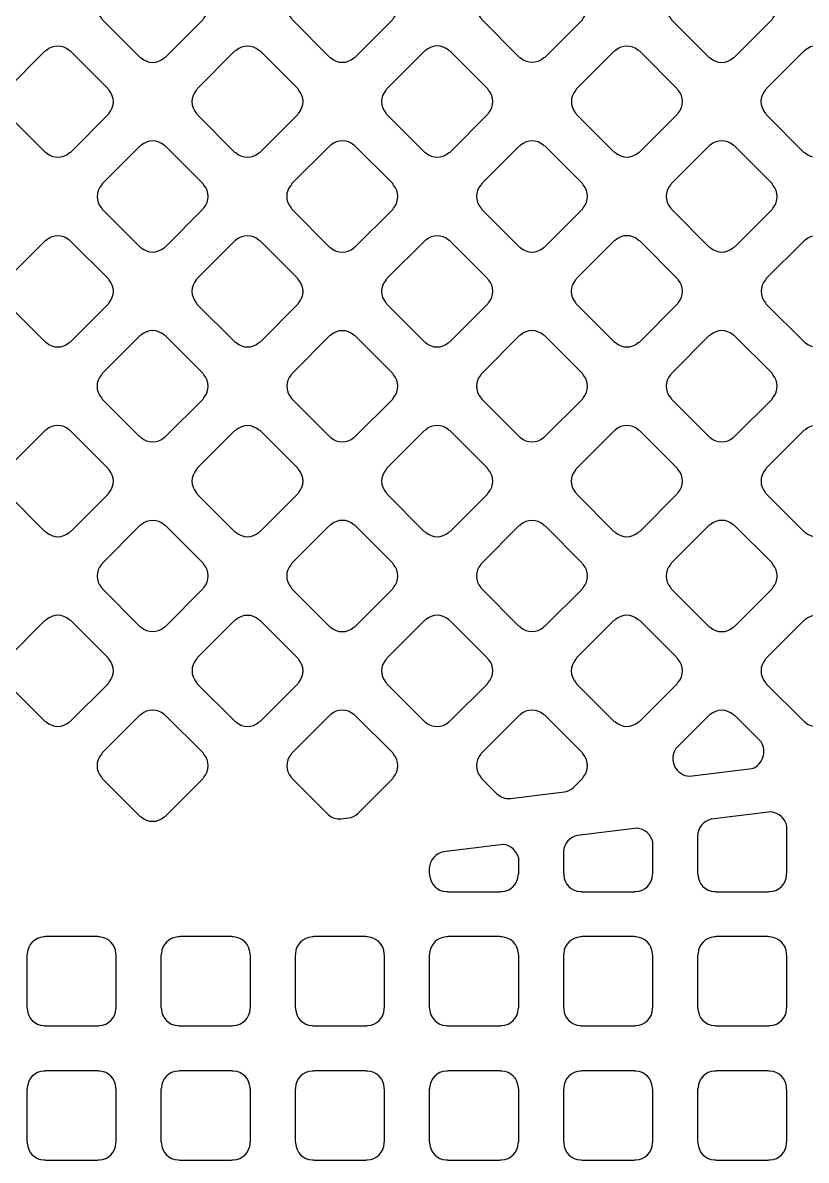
# Model space of a CAD drawing. Header units: millimetres. Extents: x 3440 to 3572, y 2 to 96.
# Drawn here: x 3529.02 to 3529.91, y 61.135 to 62.427 of the extents above; entities that cross this region are included whole.
import ezdxf

# ---------------------------------------------------------------- set-up
doc = ezdxf.new("R2010")
doc.units = ezdxf.units.MM
doc.header["$LTSCALE"] = 23.1
doc.layers.add('gbr-dxf', color=7, linetype='CONTINUOUS')

msp = doc.modelspace()

# ---------------------------------------------------------------- linework, layer by layer
at = {"layer": 'gbr-dxf', "linetype": 'Continuous'}
for points in [[(3529.1093, 62.4578, 0.379211), (3529.1093, 62.4319, -0.083792), (3529.1102, 62.4305), (3529.153, 62.3877, -0.096627), (3529.1546, 62.3868, 0.37981), (3529.1806, 62.3868, -0.096625), (3529.1822, 62.3877), (3529.2248, 62.4304, -0.096332), (3529.2258, 62.432, 0.37975), (3529.2258, 62.458, -0.096225), (3529.2248, 62.4596), (3529.1823, 62.5022, -0.100093), (3529.1806, 62.5032, 0.378885), (3529.1546, 62.5032, -0.09601), (3529.153, 62.5022), (3529.1103, 62.4595, -0.096036)], [(3529.325, 62.432, -0.096458), (3529.3259, 62.4304), (3529.3685, 62.3878, -0.092289), (3529.3701, 62.3868, 0.37981), (3529.396, 62.3868, -0.096625), (3529.3977, 62.3878), (3529.4403, 62.4304, -0.096111), (3529.4413, 62.4321, 0.37981), (3529.4413, 62.4581, -0.099964), (3529.4403, 62.4598), (3529.3977, 62.5024, -0.087638), (3529.3962, 62.5033, 0.379731), (3529.3703, 62.5033, -0.096723), (3529.3686, 62.5023), (3529.3259, 62.4596, -0.096857), (3529.325, 62.458, 0.379731)], [(3529.5405, 62.4322, -0.104392), (3529.5415, 62.4304), (3529.584, 62.3879, -0.100476), (3529.5857, 62.3869, 0.37981), (3529.6117, 62.3869, -0.096625), (3529.6134, 62.3878), (3529.6559, 62.4303, -0.096111), (3529.6568, 62.432, 0.37981), (3529.6568, 62.4579, -0.09253), (3529.6559, 62.4595), (3529.6132, 62.5022, -0.096423), (3529.6115, 62.5032, 0.379731), (3529.5856, 62.5032, -0.096458), (3529.5839, 62.5022), (3529.5415, 62.4598, -0.096627), (3529.5405, 62.4581, 0.379731)], [(3529.756, 62.432, -0.104392), (3529.757, 62.4302), (3529.7994, 62.3878, -0.100151), (3529.8011, 62.3868, 0.37981), (3529.8271, 62.3868, -0.095956), (3529.8287, 62.3878), (3529.8714, 62.4304, -0.096332), (3529.8723, 62.4321, 0.37981), (3529.8723, 62.4581, -0.108153), (3529.8713, 62.4599), (3529.8289, 62.5023, -0.096111), (3529.8273, 62.5033, 0.379731), (3529.8013, 62.5033, -0.096458), (3529.7996, 62.5023), (3529.757, 62.4596, -0.096627), (3529.756, 62.458, 0.379731)], [(3529.0016, 62.3501, 0.379211), (3529.0016, 62.3242, -0.096723), (3529.0026, 62.3226), (3529.045, 62.2801, -0.108515), (3529.0469, 62.2791, 0.37981), (3529.0729, 62.2791, -0.095956), (3529.0745, 62.28), (3529.117, 62.3225, -0.096111), (3529.118, 62.3242, 0.37975), (3529.118, 62.3501, -0.100266), (3529.117, 62.3519), (3529.0745, 62.3943, -0.104246), (3529.0727, 62.3954, 0.378885), (3529.0468, 62.3954, -0.096528), (3529.0452, 62.3944), (3529.0026, 62.3518, -0.095997)], [(3529.2172, 62.3242, -0.096614), (3529.2181, 62.3226), (3529.2607, 62.28, -0.092228), (3529.2623, 62.279, 0.379201), (3529.2882, 62.279, -0.096475), (3529.2899, 62.28), (3529.3325, 62.3226, -0.096627), (3529.3335, 62.3243, 0.379308), (3529.3335, 62.3502, -0.100076), (3529.3325, 62.352), (3529.2901, 62.3944, -0.103973), (3529.2883, 62.3954, 0.37947), (3529.2624, 62.3954, -0.096723), (3529.2607, 62.3944), (3529.2181, 62.3518, -0.096627), (3529.2172, 62.3502, 0.3795)], [(3529.4326, 62.3243, -0.092348), (3529.4336, 62.3227), (3529.4764, 62.2799, -0.088207), (3529.4779, 62.279, 0.37981), (3529.5038, 62.279, -0.096625), (3529.5055, 62.28), (3529.5482, 62.3227, -0.096111), (3529.5492, 62.3243, 0.37981), (3529.5492, 62.3503, -0.087748), (3529.5483, 62.3518), (3529.5055, 62.3946, -0.092072), (3529.5039, 62.3955, 0.379731), (3529.4779, 62.3955, -0.096723), (3529.4763, 62.3946), (3529.4336, 62.3519, -0.096627), (3529.4326, 62.3503, 0.379731)], [(3529.6482, 62.3243, -0.09221), (3529.6492, 62.3227), (3529.6917, 62.2802, -0.104101), (3529.6935, 62.2792, 0.37889), (3529.7194, 62.2792, -0.096117), (3529.7211, 62.2802), (3529.7636, 62.3227, -0.095895), (3529.7646, 62.3243, 0.379201), (3529.7646, 62.3503, -0.087784), (3529.7636, 62.3518), (3529.721, 62.3944, -0.092233), (3529.7194, 62.3954, 0.379731), (3529.6934, 62.3954, -0.096458), (3529.6918, 62.3944), (3529.6492, 62.3519, -0.096627), (3529.6483, 62.3502, 0.3795)], [(3529.8637, 62.3243, -0.104392), (3529.8647, 62.3225), (3529.9072, 62.28, -0.100151), (3529.9089, 62.279, 0.37981), (3529.9349, 62.279, -0.095956), (3529.9365, 62.28), (3529.9792, 62.3226, -0.096332), (3529.9801, 62.3243, 0.37981), (3529.9801, 62.3502, -0.108153), (3529.9791, 62.3521), (3529.9366, 62.3946, -0.096111), (3529.935, 62.3956, 0.379731), (3529.909, 62.3956, -0.096458), (3529.9073, 62.3946), (3529.8647, 62.3519, -0.096627), (3529.8637, 62.3503, 0.379731)], [(3529.1094, 62.2165, -0.100399), (3529.1104, 62.2147), (3529.1529, 62.1723, -0.096627), (3529.1545, 62.1713, 0.37981), (3529.1805, 62.1713, -0.096625), (3529.1821, 62.1723), (3529.2247, 62.2149, -0.096332), (3529.2257, 62.2165, 0.37981), (3529.2257, 62.2425, -0.096625), (3529.2247, 62.2441), (3529.1823, 62.2866, -0.100151), (3529.1806, 62.2876, 0.379731), (3529.1546, 62.2876, -0.096458), (3529.1529, 62.2866), (3529.1104, 62.2441, -0.096857), (3529.1094, 62.2424, 0.379731)], [(3529.3248, 62.2165, -0.092234), (3529.3258, 62.2149), (3529.3686, 62.1721, -0.087865), (3529.3701, 62.1712, 0.379422), (3529.396, 62.1712, -0.096625), (3529.3977, 62.1722), (3529.4403, 62.2148, -0.096111), (3529.4413, 62.2164, 0.379451), (3529.4413, 62.2424, -0.104473), (3529.4403, 62.2442), (3529.3976, 62.2868, -0.092187), (3529.3961, 62.2878, 0.379249), (3529.3701, 62.2877, -0.096953), (3529.3685, 62.2868), (3529.3258, 62.2441, -0.096824), (3529.3248, 62.2425, 0.379357)], [(3529.5405, 62.2165, -0.10047), (3529.5415, 62.2148), (3529.584, 62.1723, -0.096111), (3529.5856, 62.1713, 0.37981), (3529.6116, 62.1713, -0.095956), (3529.6132, 62.1723), (3529.6559, 62.2149, -0.096332), (3529.6568, 62.2166, 0.37981), (3529.6568, 62.2426, -0.096625), (3529.6559, 62.2442), (3529.6134, 62.2867, -0.100151), (3529.6117, 62.2877, 0.379731), (3529.5857, 62.2877, -0.096458), (3529.584, 62.2867), (3529.5415, 62.2441, -0.096627), (3529.5405, 62.2425, 0.379731)], [(3529.756, 62.2166, -0.100076), (3529.757, 62.2149), (3529.7996, 62.1723, -0.096527), (3529.8013, 62.1713, 0.379422), (3529.8272, 62.1713, -0.095956), (3529.8289, 62.1723), (3529.8714, 62.2148, -0.096332), (3529.8723, 62.2164, 0.37981), (3529.8723, 62.2424, -0.096625), (3529.8714, 62.2441), (3529.8285, 62.2869, -0.083651), (3529.8271, 62.2878, 0.379357), (3529.8012, 62.2878, -0.096507), (3529.7995, 62.2868), (3529.757, 62.2442, -0.096527), (3529.756, 62.2426, 0.379)], [(3529.0016, 62.1086, -0.092348), (3529.0025, 62.107), (3529.045, 62.0646, -0.10399), (3529.0468, 62.0635, 0.37981), (3529.0728, 62.0635, -0.095956), (3529.0744, 62.0645), (3529.117, 62.1071, -0.096111), (3529.118, 62.1088, 0.37981), (3529.118, 62.1348, -0.087748), (3529.1171, 62.1362), (3529.0744, 62.1789, -0.092072), (3529.0728, 62.1799, 0.379731), (3529.0469, 62.1799, -0.096723), (3529.0452, 62.1789), (3529.0026, 62.1362, -0.096627), (3529.0016, 62.1346, 0.379731)], [(3529.2172, 62.1088, -0.108153), (3529.2182, 62.1069), (3529.2606, 62.0646, -0.104311), (3529.2624, 62.0635, 0.37981), (3529.2884, 62.0635, -0.096625), (3529.29, 62.0645), (3529.3325, 62.107, -0.096111), (3529.3335, 62.1086, 0.37981), (3529.3335, 62.1346, -0.10451), (3529.3325, 62.1364), (3529.2901, 62.1788, -0.107961), (3529.2882, 62.1799, 0.379731), (3529.2622, 62.1799, -0.096458), (3529.2606, 62.1789), (3529.2181, 62.1364, -0.096627), (3529.2172, 62.1348, 0.379731)], [(3529.4326, 62.1086, -0.087784), (3529.4336, 62.1072), (3529.4764, 62.0644, -0.083651), (3529.4777, 62.0635, 0.37981), (3529.5037, 62.0635, -0.095956), (3529.5054, 62.0645), (3529.5481, 62.1072, -0.096332), (3529.5491, 62.1088, 0.37981), (3529.5491, 62.1348, -0.092348), (3529.5481, 62.1364), (3529.5055, 62.1789, -0.096111), (3529.5039, 62.1799, 0.379731), (3529.4779, 62.1799, -0.096458), (3529.4763, 62.1789), (3529.4336, 62.1363, -0.096627), (3529.4326, 62.1346, 0.379731)], [(3529.6481, 62.1087, -0.087784), (3529.649, 62.1073), (3529.6917, 62.0646, -0.100151), (3529.6935, 62.0635, 0.37981), (3529.7194, 62.0635, -0.095956), (3529.7211, 62.0645), (3529.7637, 62.1072, -0.096332), (3529.7647, 62.1088, 0.37981), (3529.7647, 62.1348, -0.092348), (3529.7637, 62.1363), (3529.721, 62.179, -0.096111), (3529.7194, 62.18, 0.379731), (3529.6934, 62.18, -0.096458), (3529.6918, 62.179), (3529.6491, 62.1364, -0.096627), (3529.6481, 62.1347, 0.379731)], [(3529.8638, 62.1088, -0.100399), (3529.8648, 62.1071), (3529.9073, 62.0646, -0.096627), (3529.9089, 62.0636, 0.37981), (3529.9349, 62.0636, -0.096625), (3529.9366, 62.0646), (3529.979, 62.1071, -0.096111), (3529.98, 62.1087, 0.37981), (3529.98, 62.1347, -0.096458), (3529.979, 62.1364), (3529.9364, 62.179, -0.083733), (3529.935, 62.1799, 0.379731), (3529.909, 62.1799, -0.096723), (3529.9073, 62.1789), (3529.8648, 62.1364, -0.096857), (3529.8638, 62.1348, 0.379731)], [(3529.1093, 62.0009, -0.092348), (3529.1102, 61.9994), (3529.1528, 61.9568, -0.104311), (3529.1546, 61.9557, 0.37981), (3529.1806, 61.9557, -0.096625), (3529.1822, 61.9567), (3529.2248, 61.9993, -0.096111), (3529.2258, 62.001, 0.37981), (3529.2258, 62.0269, -0.087748), (3529.2249, 62.0284), (3529.1821, 62.0712, -0.092126), (3529.1805, 62.0722, 0.379731), (3529.1546, 62.0722, -0.096458), (3529.1529, 62.0712), (3529.1102, 62.0285, -0.096627), (3529.1093, 62.0269, 0.379731)], [(3529.3249, 62.001, -0.100514), (3529.3259, 61.9992), (3529.3684, 61.9567, -0.096539), (3529.3701, 61.9558, 0.37889), (3529.396, 61.9558, -0.096117), (3529.3976, 61.9567), (3529.4403, 61.9994, -0.095895), (3529.4413, 62.001, 0.379201), (3529.4412, 62.027, -0.096625), (3529.4403, 62.0286), (3529.3978, 62.0711, -0.100151), (3529.3961, 62.0721, 0.379731), (3529.3701, 62.0721, -0.096458), (3529.3685, 62.0711), (3529.3259, 62.0286, -0.096627), (3529.3249, 62.0269, 0.3795)], [(3529.5404, 62.001, -0.096625), (3529.5414, 61.9994), (3529.5841, 61.9567, -0.092233), (3529.5856, 61.9557, 0.37981), (3529.6116, 61.9557, -0.095956), (3529.6132, 61.9567), (3529.6559, 61.9993, -0.096332), (3529.6568, 62.0009, 0.37981), (3529.6568, 62.0269, -0.10047), (3529.6558, 62.0286), (3529.6133, 62.0711, -0.10399), (3529.6115, 62.0722, 0.379731), (3529.5856, 62.0722, -0.096458), (3529.5839, 62.0712), (3529.5414, 62.0286, -0.096627), (3529.5404, 62.027, 0.379731)], [(3529.756, 62.001, -0.096458), (3529.757, 61.9993), (3529.7995, 61.9568, -0.092289), (3529.8011, 61.9558, 0.37981), (3529.8271, 61.9558, -0.096625), (3529.8287, 61.9568), (3529.8714, 61.9994, -0.096111), (3529.8723, 62.001, 0.37981), (3529.8723, 62.027, -0.099964), (3529.8713, 62.0287), (3529.8287, 62.0713, -0.087638), (3529.8273, 62.0722, 0.379731), (3529.8013, 62.0722, -0.096723), (3529.7996, 62.0712), (3529.757, 62.0286, -0.096857), (3529.756, 62.0269, 0.379731)], [(3529.0016, 61.8932, -0.087784), (3529.0025, 61.8917), (3529.0452, 61.849, -0.100476), (3529.0469, 61.848, 0.37981), (3529.0729, 61.848, -0.096625), (3529.0745, 61.849), (3529.117, 61.8915, -0.096111), (3529.118, 61.8931, 0.37981), (3529.118, 61.9191, -0.091954), (3529.1171, 61.9207), (3529.0743, 61.9634, -0.096111), (3529.0727, 61.9644, 0.379731), (3529.0467, 61.9644, -0.096458), (3529.0451, 61.9634), (3529.0026, 61.9208, -0.096627), (3529.0016, 61.9192, 0.379731)], [(3529.2171, 61.9191, 0.379249), (3529.2172, 61.8932, -0.104293), (3529.2182, 61.8914), (3529.2606, 61.849, -0.100824), (3529.2623, 61.848, 0.379451), (3529.2882, 61.848, -0.096117), (3529.2899, 61.849), (3529.3325, 61.8916, -0.095895), (3529.3335, 61.8933, 0.379201), (3529.3335, 61.9192, -0.092348), (3529.3325, 61.9208), (3529.29, 61.9634, -0.096111), (3529.2883, 61.9643, 0.3795), (3529.2624, 61.9643, -0.096259), (3529.2607, 61.9634), (3529.2181, 61.9208, -0.096539)], [(3529.4326, 61.8933, -0.100076), (3529.4336, 61.8916), (3529.4762, 61.8489, -0.096527), (3529.4779, 61.8479, 0.379422), (3529.5038, 61.848, -0.095956), (3529.5055, 61.8489), (3529.5481, 61.8915, -0.096332), (3529.5491, 61.8932, 0.37981), (3529.5491, 61.9191, -0.096625), (3529.5481, 61.9208), (3529.5055, 61.9634, -0.100151), (3529.5038, 61.9644, 0.379357), (3529.4778, 61.9644, -0.096507), (3529.4762, 61.9634), (3529.4336, 61.9208, -0.096527), (3529.4326, 61.9192, 0.379)], [(3529.6481, 61.8931, -0.083792), (3529.649, 61.8917), (3529.6917, 61.849, -0.096627), (3529.6933, 61.848, 0.37981), (3529.7193, 61.848, -0.096625), (3529.721, 61.849), (3529.7636, 61.8916, -0.096111), (3529.7646, 61.8933, 0.37981), (3529.7646, 61.9192, -0.096458), (3529.7636, 61.9209), (3529.7211, 61.9633, -0.100824), (3529.7194, 61.9644, 0.379731), (3529.6934, 61.9644, -0.096723), (3529.6918, 61.9634), (3529.6491, 61.9207, -0.096857), (3529.6481, 61.9191, 0.379731)], [(3529.8637, 61.8933, -0.096625), (3529.8647, 61.8916), (3529.9074, 61.8489, -0.092233), (3529.9089, 61.848, 0.37981), (3529.9349, 61.848, -0.095956), (3529.9365, 61.849), (3529.9792, 61.8916, -0.096332), (3529.9801, 61.8932, 0.37981), (3529.9801, 61.9192, -0.10047), (3529.9791, 61.9209), (3529.9364, 61.9636, -0.088202), (3529.935, 61.9645, 0.379731), (3529.909, 61.9645, -0.096458), (3529.9073, 61.9636), (3529.8647, 61.9209, -0.096627), (3529.8637, 61.9192, 0.379731)], [(3529.1094, 61.7854, -0.092348), (3529.1104, 61.7839), (3529.153, 61.7412, -0.088202), (3529.1545, 61.7403, 0.37981), (3529.1805, 61.7403, -0.095956), (3529.1821, 61.7412), (3529.2247, 61.7838, -0.096332), (3529.2257, 61.7855, 0.37981), (3529.2257, 61.8114, -0.087784), (3529.2248, 61.8129), (3529.1821, 61.8556, -0.092233), (3529.1806, 61.8566, 0.379731), (3529.1546, 61.8566, -0.096458), (3529.1529, 61.8556), (3529.1104, 61.813, -0.096627), (3529.1094, 61.8114, 0.379731)], [(3529.3248, 61.7855, -0.100076), (3529.3258, 61.7838), (3529.3684, 61.7411, -0.096423), (3529.3701, 61.7401, 0.379422), (3529.396, 61.7402, -0.096625), (3529.3977, 61.7411), (3529.4403, 61.7838, -0.096332), (3529.4413, 61.7854, 0.37981), (3529.4413, 61.8114, -0.096625), (3529.4403, 61.813), (3529.3975, 61.8558, -0.083651), (3529.3961, 61.8567, 0.379357), (3529.3702, 61.8567, -0.096507), (3529.3685, 61.8558), (3529.3258, 61.8131, -0.096527), (3529.3248, 61.8114, 0.379)], [(3529.5404, 61.7854, -0.096458), (3529.5414, 61.7837), (3529.5838, 61.7414, -0.108174), (3529.5856, 61.7403, 0.37981), (3529.6116, 61.7403, -0.096625), (3529.6133, 61.7413), (3529.6558, 61.7838, -0.096111), (3529.6567, 61.7854, 0.37981), (3529.6567, 61.8114, -0.100399), (3529.6557, 61.8131), (3529.6134, 61.8555, -0.104691), (3529.6116, 61.8565, 0.379731), (3529.5856, 61.8565, -0.096723), (3529.5839, 61.8556), (3529.5414, 61.813, -0.096857), (3529.5404, 61.8114, 0.379731)], [(3529.7559, 61.7854, -0.092348), (3529.7568, 61.7839), (3529.7996, 61.7411, -0.088202), (3529.8011, 61.7402, 0.37981), (3529.8271, 61.7402, -0.095956), (3529.8287, 61.7411), (3529.8714, 61.7838, -0.096332), (3529.8723, 61.7854, 0.37981), (3529.8723, 61.8114, -0.104392), (3529.8713, 61.8132), (3529.8287, 61.8558, -0.092233), (3529.8271, 61.8567, 0.379731), (3529.8012, 61.8567, -0.096458), (3529.7995, 61.8557), (3529.7569, 61.8131, -0.096627), (3529.7559, 61.8114, 0.379731)], [(3529.0016, 61.7035, 0.37903), (3529.0016, 61.6776, -0.083636), (3529.0024, 61.6762), (3529.0452, 61.6335, -0.095895), (3529.0468, 61.6325, 0.378847), (3529.0727, 61.6325, -0.096117), (3529.0744, 61.6335), (3529.117, 61.6761, -0.095895), (3529.118, 61.6778, 0.379201), (3529.118, 61.7037, -0.096625), (3529.117, 61.7054), (3529.0746, 61.7478, -0.100151), (3529.0728, 61.7488, 0.3795), (3529.0469, 61.7489, -0.096259), (3529.0452, 61.7479), (3529.0025, 61.7052, -0.096227)], [(3529.2172, 61.6778, -0.10047), (3529.2182, 61.6761), (3529.2608, 61.6335, -0.096111), (3529.2624, 61.6325, 0.37981), (3529.2884, 61.6325, -0.095956), (3529.29, 61.6335), (3529.3325, 61.676, -0.096111), (3529.3335, 61.6776, 0.37981), (3529.3335, 61.7036, -0.096458), (3529.3325, 61.7052), (3529.2899, 61.7478, -0.100499), (3529.2882, 61.7488, 0.379731), (3529.2622, 61.7488, -0.096458), (3529.2606, 61.7478), (3529.2181, 61.7054, -0.096627), (3529.2172, 61.7037, 0.379731)], [(3529.4326, 61.6776, -0.096625), (3529.4336, 61.676), (3529.4762, 61.6334, -0.092233), (3529.4777, 61.6324, 0.37981), (3529.5037, 61.6324, -0.095956), (3529.5054, 61.6334), (3529.5481, 61.6761, -0.096111), (3529.5491, 61.6778, 0.37981), (3529.5491, 61.7037, -0.083235), (3529.5482, 61.7051), (3529.5054, 61.7479, -0.087638), (3529.5039, 61.7489, 0.379731), (3529.4779, 61.7489, -0.096723), (3529.4763, 61.7479), (3529.4336, 61.7052, -0.096627), (3529.4326, 61.7036, 0.379731)], [(3529.6481, 61.7036, 0.379249), (3529.6481, 61.6777, -0.096458), (3529.6491, 61.6761), (3529.6916, 61.6336, -0.108174), (3529.6935, 61.6325, 0.379451), (3529.7194, 61.6325, -0.096117), (3529.7211, 61.6335), (3529.7636, 61.676, -0.095895), (3529.7646, 61.6777, 0.379201), (3529.7646, 61.7036, -0.10047), (3529.7635, 61.7053), (3529.7211, 61.7478, -0.10399), (3529.7193, 61.7488, 0.3795), (3529.6933, 61.7489, -0.096259), (3529.6917, 61.7479), (3529.6491, 61.7053, -0.096539)], [(3529.8637, 61.6777, -0.092052), (3529.8646, 61.6761), (3529.9073, 61.6334, -0.087865), (3529.9088, 61.6324, 0.378777), (3529.9348, 61.6324, -0.095862), (3529.9364, 61.6334), (3529.9791, 61.6761, -0.095895), (3529.9801, 61.6777, 0.378387), (3529.9801, 61.7036, -0.103307), (3529.9791, 61.7054), (3529.9365, 61.748, -0.09197), (3529.9349, 61.7489, 0.379347), (3529.909, 61.7489, -0.096458), (3529.9073, 61.7479), (3529.8647, 61.7052, -0.096627), (3529.8637, 61.7036, 0.379357)], [(3529.1093, 61.5699, -0.083226), (3529.1101, 61.5685), (3529.153, 61.5256, -0.096206), (3529.1546, 61.5247, 0.37889), (3529.1806, 61.5247, -0.096117), (3529.1822, 61.5257), (3529.2249, 61.5683, -0.095895), (3529.2258, 61.57, 0.379201), (3529.2258, 61.5959, -0.096625), (3529.2248, 61.5975), (3529.1822, 61.6401, -0.100151), (3529.1805, 61.6411, 0.379731), (3529.1546, 61.6411, -0.096458), (3529.1529, 61.6402), (3529.1102, 61.5975, -0.096627), (3529.1093, 61.5959, 0.3795)], [(3529.3249, 61.5959, 0.379253), (3529.3249, 61.5699, -0.091745), (3529.3259, 61.5684), (3529.3672, 61.5271, 0.191685), (3529.3812, 61.5225), (3529.3905, 61.5236, 0.1442), (3529.4006, 61.5286), (3529.4006, 61.5287), (3529.4403, 61.5683, -0.095796), (3529.4413, 61.57, 0.379249), (3529.4412, 61.5959, -0.087784), (3529.4403, 61.5974), (3529.3976, 61.6401, -0.092233), (3529.3961, 61.641, 0.3795), (3529.3701, 61.6411, -0.096259), (3529.3685, 61.6401), (3529.3259, 61.5975, -0.096227)], [(3529.5404, 61.57, -0.104392), (3529.5414, 61.5682), (3529.5582, 61.5513, -0.041572), (3529.5585, 61.5511, 0.21282), (3529.5739, 61.5458, -0.034053), (3529.5742, 61.5458), (3529.5953, 61.5483), (3529.6356, 61.5533, 0.147958), (3529.646, 61.5584), (3529.6559, 61.5683, -0.095895), (3529.6568, 61.5699, 0.379057), (3529.6568, 61.5959, -0.092162), (3529.6559, 61.5974), (3529.6132, 61.6402, -0.095895), (3529.6115, 61.6411, 0.379249), (3529.5856, 61.6411, -0.096475), (3529.5839, 61.6401), (3529.5414, 61.5976, -0.096627), (3529.5404, 61.5959, 0.379731)], [(3529.7621, 61.6026, 0.578544), (3529.7776, 61.5709), (3529.8489, 61.5797, 0.47334), (3529.8589, 61.6099), (3529.8289, 61.6399, -0.107817), (3529.8271, 61.641, 0.379682), (3529.8011, 61.641, -0.096225), (3529.7994, 61.64)], [(3529.7866, 61.461, -0.104567), (3529.7871, 61.459, 0.393729), (3529.806, 61.4401, -0.09841), (3529.8079, 61.4397), (3529.8671, 61.4397, -0.095462), (3529.869, 61.4401, 0.393729), (3529.8878, 61.4589, -0.104195), (3529.8883, 61.461), (3529.8883, 61.5141, 0.328805), (3529.8702, 61.5304), (3529.8023, 61.5222, 0.340906), (3529.7867, 61.5033, -0.030156), (3529.7866, 61.503)], [(3529.6343, 61.4608, -0.095462), (3529.6347, 61.4589, 0.393729), (3529.6536, 61.4401, -0.092282), (3529.6553, 61.4397), (3529.7146, 61.4397, -0.101214), (3529.7166, 61.4401, 0.393729), (3529.7355, 61.459, -0.088868), (3529.7358, 61.4607), (3529.7358, 61.4963, 0.318248), (3529.7181, 61.512), (3529.6503, 61.5038, 0.335836), (3529.6343, 61.4857)], [(3529.4819, 61.4608, -0.095462), (3529.4823, 61.4589, 0.393729), (3529.5012, 61.4401, -0.095482), (3529.503, 61.4397), (3529.5623, 61.4397, -0.092621), (3529.5641, 61.4401, 0.393729), (3529.583, 61.4589, -0.101678), (3529.5835, 61.4609), (3529.5835, 61.4779, 0.316244), (3529.5657, 61.4935), (3529.4982, 61.4851, 0.342759), (3529.4819, 61.4667)], [(3529.0247, 61.3084, -0.095462), (3529.0251, 61.3065, 0.393729), (3529.044, 61.2877, -0.088868), (3529.0457, 61.2873), (3529.1051, 61.2873, -0.098843), (3529.107, 61.2877, 0.393729), (3529.1259, 61.3066, -0.088868), (3529.1262, 61.3083), (3529.1262, 61.3678, -0.092621), (3529.1258, 61.3696, 0.393729), (3529.107, 61.3884, -0.09841), (3529.1051, 61.3889), (3529.0459, 61.3889, -0.101214), (3529.044, 61.3884, 0.393729), (3529.0251, 61.3695, -0.09841), (3529.0247, 61.3676)], [(3529.177, 61.3084, -0.098843), (3529.1775, 61.3065, 0.393729), (3529.1964, 61.2877, -0.088868), (3529.1981, 61.2873), (3529.2575, 61.2873, -0.098843), (3529.2594, 61.2877, 0.393729), (3529.2783, 61.3066, -0.09841), (3529.2787, 61.3085), (3529.2787, 61.3676, -0.101214), (3529.2782, 61.3696, 0.393729), (3529.2594, 61.3884, -0.09841), (3529.2575, 61.3889), (3529.1983, 61.3889, -0.101214), (3529.1964, 61.3884, 0.393729), (3529.1775, 61.3695, -0.101678), (3529.177, 61.3676)], [(3529.3295, 61.3085, -0.098843), (3529.33, 61.3066, 0.393729), (3529.3488, 61.2877, -0.09841), (3529.3507, 61.2873), (3529.4099, 61.2873, -0.095462), (3529.4118, 61.2877, 0.393729), (3529.4306, 61.3066, -0.09841), (3529.4311, 61.3085), (3529.4311, 61.3676, -0.101214), (3529.4306, 61.3695, 0.393729), (3529.4118, 61.3884, -0.101678), (3529.4098, 61.3889), (3529.3508, 61.3889, -0.104567), (3529.3488, 61.3884, 0.393729), (3529.3299, 61.3695, -0.088868), (3529.3295, 61.3678)], [(3529.4819, 61.3084, -0.095462), (3529.4823, 61.3065, 0.393729), (3529.5012, 61.2877, -0.092282), (3529.503, 61.2873), (3529.5624, 61.2873, -0.089302), (3529.5641, 61.2877, 0.393729), (3529.583, 61.3065, -0.101678), (3529.5835, 61.3085), (3529.5835, 61.3678, -0.092621), (3529.5831, 61.3696, 0.393729), (3529.5642, 61.3884, -0.095482), (3529.5624, 61.3889), (3529.5031, 61.3889, -0.098843), (3529.5012, 61.3884, 0.393729), (3529.4823, 61.3696, -0.09841), (3529.4819, 61.3676)], [(3529.6343, 61.3084, -0.095462), (3529.6347, 61.3065, 0.393729), (3529.6536, 61.2877, -0.088868), (3529.6553, 61.2873), (3529.7147, 61.2873, -0.098843), (3529.7166, 61.2877, 0.393729), (3529.7355, 61.3066, -0.088868), (3529.7358, 61.3083), (3529.7358, 61.3678, -0.092621), (3529.7354, 61.3696, 0.393729), (3529.7166, 61.3884, -0.09841), (3529.7147, 61.3889), (3529.6555, 61.3889, -0.101214), (3529.6536, 61.3884, 0.393729), (3529.6347, 61.3695, -0.09841), (3529.6343, 61.3676)], [(3529.7866, 61.3086, -0.104567), (3529.7871, 61.3066, 0.393729), (3529.806, 61.2877, -0.095482), (3529.8078, 61.2873), (3529.8672, 61.2873, -0.092621), (3529.869, 61.2877, 0.393729), (3529.8878, 61.3065, -0.104195), (3529.8883, 61.3086), (3529.8883, 61.3674, -0.10699), (3529.8878, 61.3695, 0.393729), (3529.8689, 61.3884, -0.104195), (3529.8669, 61.3889), (3529.8079, 61.3889, -0.095462), (3529.806, 61.3884, 0.393729), (3529.7872, 61.3696, -0.107228), (3529.7866, 61.3675)], [(3529.0247, 61.156, -0.095462), (3529.0251, 61.1541, 0.393729), (3529.044, 61.1353, -0.09841), (3529.0459, 61.1348), (3529.1049, 61.1348, -0.10699), (3529.107, 61.1353, 0.393729), (3529.1259, 61.1542, -0.088868), (3529.1262, 61.1559), (3529.1262, 61.2154, -0.092621), (3529.1258, 61.2172, 0.393729), (3529.107, 61.236, -0.101678), (3529.105, 61.2365), (3529.046, 61.2365, -0.104567), (3529.044, 61.236, 0.393729), (3529.0251, 61.2171, -0.09841), (3529.0247, 61.2152)], [(3529.177, 61.156, -0.098843), (3529.1775, 61.1541, 0.393729), (3529.1964, 61.1353, -0.09841), (3529.1983, 61.1348), (3529.2573, 61.1348, -0.10699), (3529.2594, 61.1353, 0.393729), (3529.2783, 61.1542, -0.09841), (3529.2787, 61.1561), (3529.2787, 61.2152, -0.101214), (3529.2782, 61.2172, 0.393729), (3529.2594, 61.236, -0.101678), (3529.2574, 61.2365), (3529.1984, 61.2365, -0.104567), (3529.1964, 61.236, 0.393729), (3529.1775, 61.2171, -0.101678), (3529.177, 61.2152)], [(3529.3295, 61.1561, -0.098843), (3529.33, 61.1542, 0.393729), (3529.3488, 61.1353, -0.107228), (3529.3509, 61.1348), (3529.4098, 61.1348, -0.104567), (3529.4118, 61.1353, 0.393729), (3529.4306, 61.1542, -0.09841), (3529.4311, 61.1561), (3529.4311, 61.2152, -0.101214), (3529.4306, 61.2171, 0.393729), (3529.4118, 61.236, -0.104195), (3529.4097, 61.2365), (3529.3508, 61.2365, -0.10699), (3529.3488, 61.236, 0.393729), (3529.3299, 61.2171, -0.088868), (3529.3295, 61.2154)], [(3529.4819, 61.156, -0.095462), (3529.4823, 61.1541, 0.393729), (3529.5012, 61.1353, -0.101678), (3529.5031, 61.1348), (3529.5622, 61.1348, -0.098843), (3529.5641, 61.1353, 0.393729), (3529.583, 61.1541, -0.101678), (3529.5835, 61.1561), (3529.5835, 61.2154, -0.092621), (3529.5831, 61.2172, 0.393729), (3529.5642, 61.236, -0.09841), (3529.5623, 61.2365), (3529.5032, 61.2365, -0.101214), (3529.5012, 61.236, 0.393729), (3529.4823, 61.2172, -0.09841), (3529.4819, 61.2152)], [(3529.6343, 61.156, -0.095462), (3529.6347, 61.1541, 0.393729), (3529.6536, 61.1353, -0.09841), (3529.6555, 61.1348), (3529.7145, 61.1348, -0.10699), (3529.7166, 61.1353, 0.393729), (3529.7355, 61.1542, -0.088868), (3529.7358, 61.1559), (3529.7358, 61.2154, -0.092621), (3529.7354, 61.2172, 0.393729), (3529.7166, 61.236, -0.101678), (3529.7146, 61.2365), (3529.6556, 61.2365, -0.104567), (3529.6536, 61.236, 0.393729), (3529.6347, 61.2171, -0.09841), (3529.6343, 61.2152)], [(3529.7866, 61.1562, -0.104567), (3529.7871, 61.1542, 0.393729), (3529.806, 61.1353, -0.104195), (3529.808, 61.1348), (3529.867, 61.1348, -0.101214), (3529.869, 61.1353, 0.393729), (3529.8878, 61.1541, -0.104195), (3529.8883, 61.1562), (3529.8883, 61.215, -0.10699), (3529.8878, 61.2171, 0.393729), (3529.8689, 61.236, -0.107228), (3529.8669, 61.2365), (3529.8079, 61.2365, -0.098843), (3529.806, 61.236, 0.393729), (3529.7872, 61.2172, -0.107228), (3529.7866, 61.2151)]]:
    msp.add_lwpolyline(points, format="xyb", close=True, dxfattribs=at)

doc.saveas('drawing.dxf')
